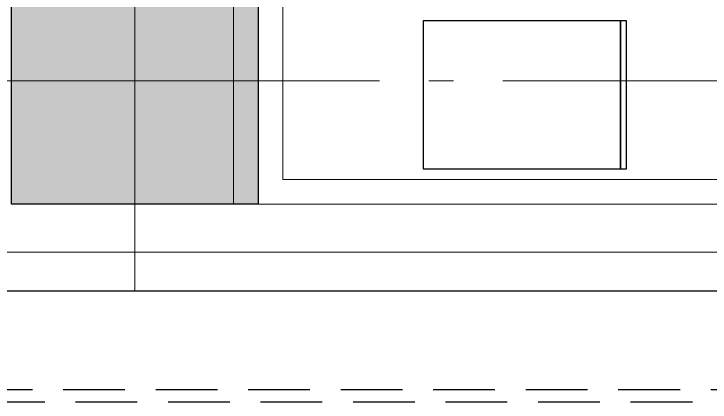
# Model space of a CAD drawing. Header units: metres. Extents: x -22.5 to 67.5, y 0 to 64.7.
# Drawn here: x 28.317 to 31.139, y 32.723 to 34.297 of the extents above; entities that cross this region are included whole.
import ezdxf

# ---------------------------------------------------------------- set-up
doc = ezdxf.new("R2010")
doc.units = ezdxf.units.M
doc.linetypes.add('EJES630', pattern=[6.3, 5.5, -0.4, 0, -0.4])
doc.linetypes.add('XREF PB NEURO-ONCOLOGIA$0$DASHED2', pattern=[0.375, 0.25, -0.125])
doc.layers.add('EJES', color=11, linetype='EJES630', lineweight=0)
doc.layers.add('XREF PB NEURO-ONCOLOGIA$0$MUROS DE TABLAROCA', color=150, linetype='Continuous', lineweight=13)
for name, color, linetype in [('XREF PB NEURO-ONCOLOGIA$0$-CG-M-WALL', 7, 'Continuous'), ('XREF PB NEURO-ONCOLOGIA$0$COLUMNAS', 6, 'Continuous'), ('XREF PB NEURO-ONCOLOGIA$0$LAMINA MULTIPERFORADA', 9, 'Continuous'), ('XREF PB NEURO-ONCOLOGIA$0$MOBILIARIO', 161, 'Continuous'), ('XREF PB NEURO-ONCOLOGIA$0$NOVIDESA', 11, 'Continuous')]:
    doc.layers.add(name, color=color, linetype=linetype)

# ---------------------------------------------------------------- blocks, each defined once
blk = doc.blocks.new('XREF PB NEURO-ONCOLOGIA$0$C-1')
at = {"layer": 'XREF PB NEURO-ONCOLOGIA$0$-CG-M-WALL', "true_color": 0x636466}
h = blk.add_hatch(color=251, dxfattribs=at)
h.dxf.hatch_style = 1
h.paths.add_polyline_path([(-0.5, -0.5), (-0.5, 0.5), (0.5, 0.5), (0.5, -0.5)])
blk.add_lwpolyline([(-0.5, -0.5), (-0.5, 0.5), (0.5, 0.5), (0.5, -0.5)], close=True)
blk = doc.blocks.new('XREF PB NEURO-ONCOLOGIA$0$XREF PB NEURO-ONCOLOGIA$0$ELK_SPC_LGK-OfficeCabinet - ELK_SPC_LGK-OfficeCabinet-517298-Overall General Arrangement Layout')
at = {"color": 253, "true_color": 0xaaaaaa}
for p, q in [((300, 412.5), (-300, 412.5)), ((-300, 412.5), (-300, -387.5)), ((300, -387.5), (300, 412.5)), ((300, -387.5), (-300, -387.5)), ((-300, -387.5), (-300, -412.5)), ((-300, -387.5), (300, -387.5)), ((300, -412.5), (300, -387.5)), ((-300, -412.5), (300, -412.5))]:
    blk.add_line(p, q, dxfattribs=at)
blk = doc.blocks.new('XREF PB NEURO-ONCOLOGIA')
at = {"layer": 'XREF PB NEURO-ONCOLOGIA$0$LAMINA MULTIPERFORADA', "linetype": 'XREF PB NEURO-ONCOLOGIA$0$DASHED2', "elevation": 0}
for points in [[(-0.7508, 60.8861), (17.0142, 60.8861), (17.0142, 26.9264), (22.3117, 26.9262), (22.3117, -3.0538), (-0.7508, -3.0538)], [(-0.7008, 60.8361), (16.9642, 60.8361), (16.9642, 26.8764), (22.2617, 26.8762), (22.2617, -3.0038), (-0.7008, -3.0038)]]:
    blk.add_lwpolyline(points, close=True, dxfattribs=at)
at = {"layer": 'XREF PB NEURO-ONCOLOGIA$0$MUROS DE TABLAROCA'}
for points in [[(3.4646, 16.3062), (1.0517, 16.3062), (1.0517, 16.0562), (0.0517, 16.0562)], [(3.4646, 16.2062), (1.1517, 16.2062), (1.1517, 15.8562), (0.1517, 15.8562)], [(0.0517, 15.9562), (0.0517, 15.9562), (0.0517, 10.9562), (0.1517, 10.9562), (0.1517, 10.9562)], [(0.1517, 12.4062), (0.1517, 15.8562)]]:
    blk.add_lwpolyline(points, dxfattribs=at)
at = {"layer": 'XREF PB NEURO-ONCOLOGIA$0$NOVIDESA'}
for points in [[(21.6617, -2.4038), (-0.3008, -2.4038), (-0.3008, 24.1262)], [(21.5017, -2.2438), (-0.1483, -2.2438), (-0.1408, 24.1262)]]:
    blk.add_lwpolyline(points, dxfattribs=at)
at = {"layer": 'XREF PB NEURO-ONCOLOGIA$0$COLUMNAS'}
blk.add_blockref('XREF PB NEURO-ONCOLOGIA$0$C-1', (0.5517, 16.4562, 0), dxfattribs=at)
at = {"layer": 'XREF PB NEURO-ONCOLOGIA$0$MOBILIARIO', "color": 253, "true_color": 0xaaaaaa, "xscale": 0.0009999999999940395, "yscale": 0.0009999999999940395, "zscale": 0.0009999999999940395}
blk.add_blockref('XREF PB NEURO-ONCOLOGIA$0$XREF PB NEURO-ONCOLOGIA$0$ELK_SPC_LGK-OfficeCabinet - ELK_SPC_LGK-OfficeCabinet-517298-Overall General Arrangement Layout', (0.4956, 14.875, 0), dxfattribs=at)

msp = doc.modelspace()

# ---------------------------------------------------------------- block references
at = {"rotation": 90}
msp.add_blockref('XREF PB NEURO-ONCOLOGIA', (45.2634, 33.4734), dxfattribs=at)

# ---------------------------------------------------------------- next in the draw order: linework, layer by layer
at = {"layer": 'EJES', "ltscale": 0.5}
for p, q in [((28.8073, 33.1726), (28.8073, 58.5501, 0)), ((-5.4508, 34.0251, 0), (53.0124, 34.0251, 0))]:
    msp.add_line(p, q, dxfattribs=at)

doc.saveas('drawing.dxf')
